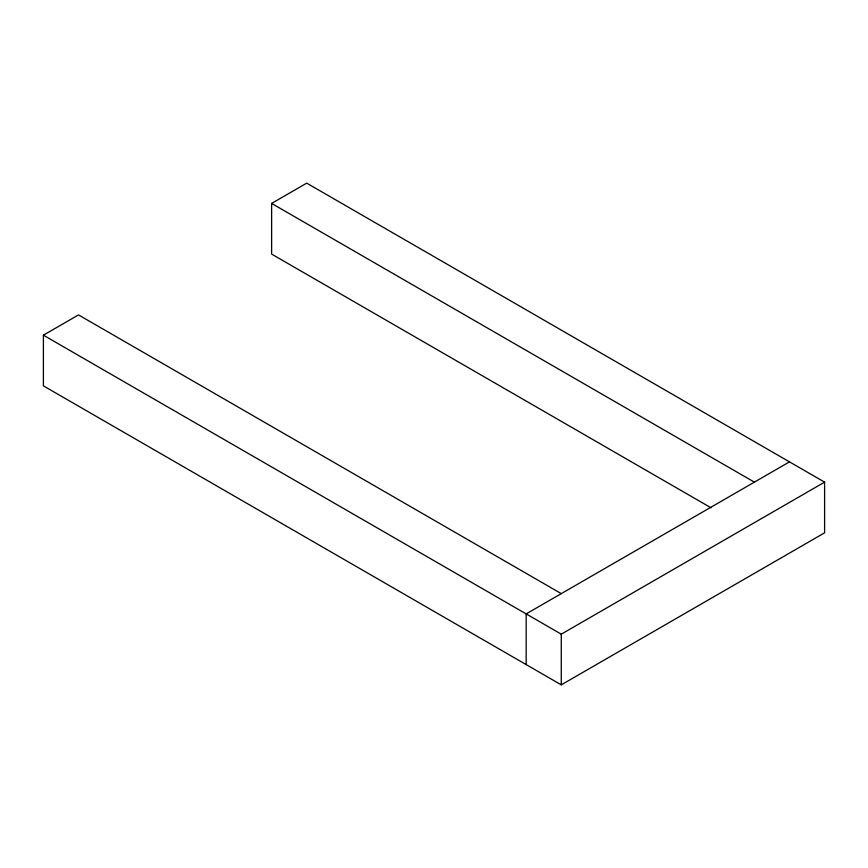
<?xml version="1.0" encoding="UTF-8"?>
<svg xmlns="http://www.w3.org/2000/svg" width="868" height="868" viewBox="0 0 868 868"><rect width="100%" height="100%" fill="white"/><g stroke="black" fill="none" stroke-linecap="round" stroke-linejoin="round"><path stroke-width="1.3" d="M711.022 507.791L271.619 254.096L271.619 203.416L306.729 183.148L824.6 482.141L824.6 532.822L561.27 684.852L43.4 385.859L43.4 335.178L78.511 314.91L561.27 593.636M789.489 461.874L526.16 613.904L526.16 664.584M43.4 335.178L561.27 634.172L824.6 482.141M271.619 203.416L754.379 482.141M561.27 634.172L561.27 684.852"/></g></svg>
